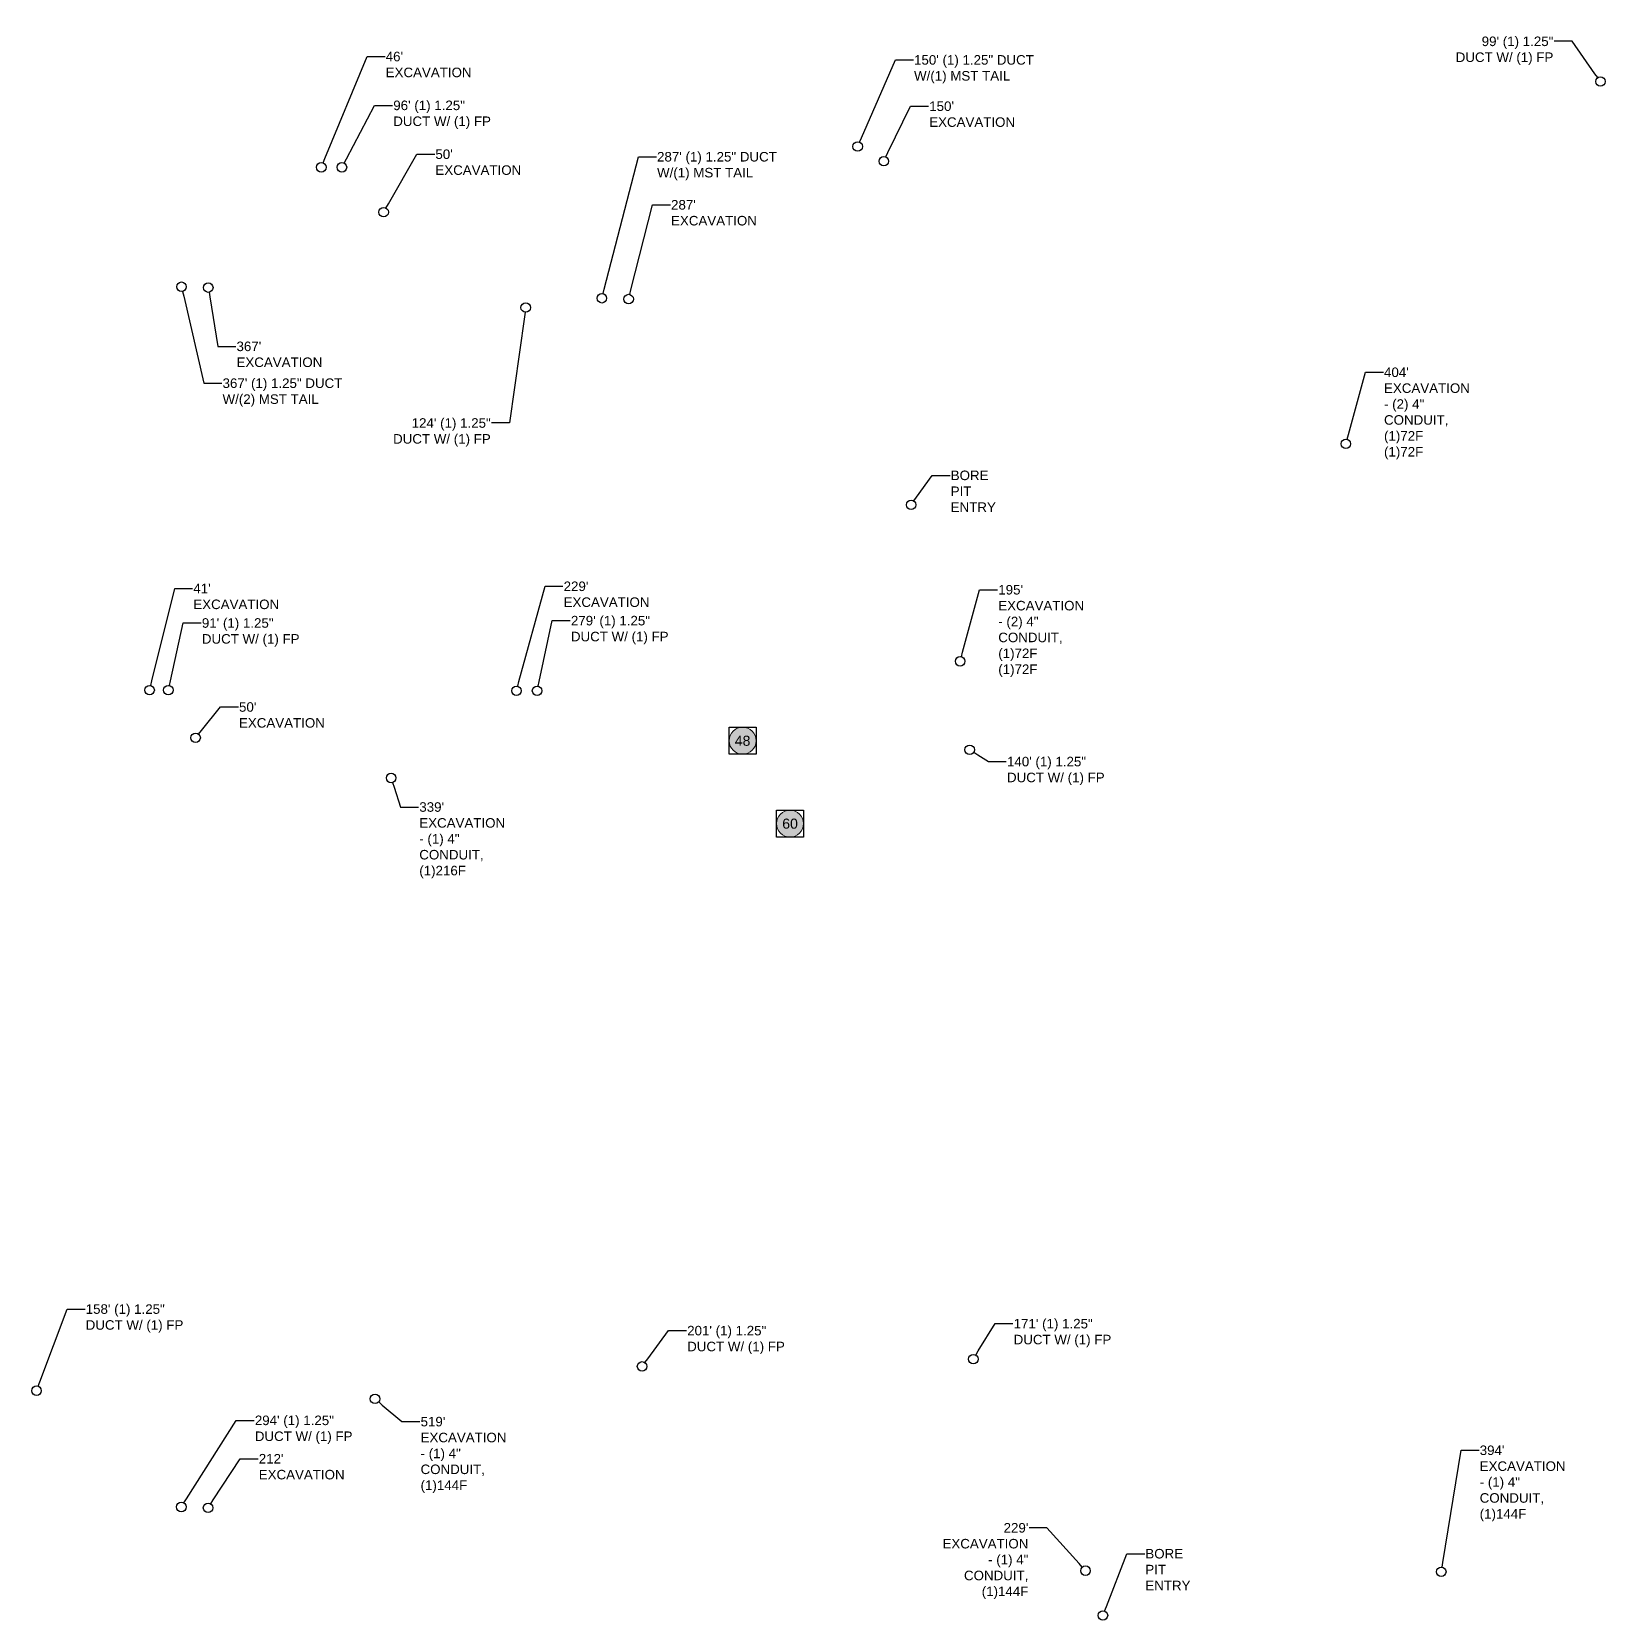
# Model space of a CAD drawing. Header units: millimetres. Extents: x -41032736 to 811436, y 699275 to 12282705.
# Drawn here: x -41031983 to -41031158, y 12281360 to 12282193 of the extents above; entities that cross this region are included whole.
import ezdxf
from ezdxf import colors
from ezdxf.entities.mleader import LeaderData, LeaderLine
from ezdxf.enums import TextEntityAlignment as Align
from ezdxf.math import Vec2, Vec3

# ---------------------------------------------------------------- set-up
doc = ezdxf.new("R2010")
doc.units = ezdxf.units.MM
doc.header["$MEASUREMENT"] = 0
doc.layers.get('0').update_dxf_attribs({"linetype": 'CONTINUOUS'})
doc.layers.add('A-Splice Point', color=7, linetype='CONTINUOUS')
doc.layers.add('EXCAVATION', color=1, linetype='CONTINUOUS')
doc.styles.add('Legend', font='arial.ttf')
doc.styles.get("Standard").update_dxf_attribs({"font": 'arial.ttf'})

# ---------------------------------------------------------------- blocks, each defined once
blk = doc.blocks.new('_DotBlank')
at = {"color": 0, "linetype": 'ByBlock', "lineweight": -2}
blk.add_line((-0.5, 0), (-1, 0), dxfattribs=at)
blk.add_circle((0, 0), 0.5, dxfattribs=at)
blk = doc.blocks.new('SPLICE_POINT_VAULT')
at = {"lineweight": 9}
h = blk.add_hatch(color=50, dxfattribs=at)
h.dxf.hatch_style = 1
h.paths.add_polyline_path([(12.9, 0, 1), (-12.9, 0, 1)])
blk.add_lwpolyline([(-12.9, 12.9), (12.9, 12.9), (12.9, -12.9), (-12.9, -12.9)], close=True)
at = {"color": 7, "lineweight": 9}
blk.add_circle((0, 0), 12.9, dxfattribs=at)
blk.add_attdef('SPL', text='', height=10).set_placement((0, 0), align=Align.MIDDLE_CENTER)

msp = doc.modelspace()

# ---------------------------------------------------------------- block references
at = {"layer": 'A-Splice Point'}
ref = msp.add_blockref('SPLICE_POINT_VAULT', (-41031610.64, 12281821.26), dxfattribs=dict(at, xscale=0.55, yscale=0.55, zscale=0.55))
ref.add_attrib('SPLICES', '48', dxfattribs={"layer": '0', "color": 250, "height": 5.284}).set_placement((-41031610.64, 12281821.26), align=Align.MIDDLE_CENTER)
ref = msp.add_blockref('SPLICE_POINT_VAULT', (-41031585.75, 12281777.79), dxfattribs=dict(at, xscale=0.55, yscale=0.55, zscale=0.55))
ref.add_attrib('SPLICES', '60', dxfattribs={"layer": '0', "color": 250, "height": 5.284}).set_placement((-41031585.75, 12281777.79), align=Align.MIDDLE_CENTER)

# ---------------------------------------------------------------- leaders
at = {"layer": 'EXCAVATION', "linetype": 'Continuous'}
ml = msp.add_multileader_mtext('Standard', dxfattribs=at)
ml.set_content('99\' (1) 1.25"\\PDUCT W/ (1) FP', color=256, style='Legend')
ml.set_leader_properties()
ml.set_arrow_properties(name='DOTBLANK')
ml.build(insert=Vec2(0, 0))
ml.multileader.update_dxf_attribs({"dogleg_length": 0.36, "arrow_head_size": 5})
ctx = ml.context
ctx.base_point, ctx.char_height, ctx.arrow_head_size, ctx.landing_gap_size, ctx.plane_origin = Vec3(-41031250.84, 12282187.97), 5, 5, 0.347, Vec3(-41031171.56, 12282050.7)
ctx.text_align_type = 2
notes = []
notes.append((ctx, [(1, (1, 1, 0), (-41031175.72, 12282187.97), (-1, 0), 9.42, [(0, [(-41031160.79, 12282166.9)], 0, [])])]))
ctx.mtext.insert, ctx.mtext.width, ctx.mtext.alignment, ctx.mtext.flow_direction = Vec3(-41031185.49, 12282190.47), 0.00000000248, 3, 5
ctx.mtext.has_bg_fill, ctx.mtext.bg_color, ctx.mtext.bg_scale_factor, ctx.mtext.bg_transparency, ctx.mtext.use_window_bg_color = 1, -1027028792, 1.5, 0, 1
at = {"layer": 'EXCAVATION', "color": 1, "lineweight": 9}
ml = msp.add_multileader_mtext('Standard', dxfattribs=at)
ml.set_content("46' \\PEXCAVATION ", color=1, style='Legend')
ml.set_leader_properties()
ml.set_arrow_properties(name='DOTBLANK')
ml.build(insert=Vec2(0, 0))
ml.multileader.update_dxf_attribs({"dogleg_length": 0.36, "arrow_head_size": 5})
ctx = ml.context
ctx.base_point, ctx.char_height, ctx.arrow_head_size, ctx.landing_gap_size, ctx.plane_origin = Vec3(-41031798.14, 12282180), 5, 5, 0.347, Vec3(-41031800.46, 12282062.89)
notes.append((ctx, [(1, (1, 1, 0), (-41031807.56, 12282180), (1, 0), 9.42, [(0, [(-41031831.56, 12282121.9)], 0, [])])]))
ctx.mtext.insert, ctx.mtext.width, ctx.mtext.defined_height, ctx.mtext.flow_direction = Vec3(-41031797.79, 12282182.5), 35.783, 11.4, 5
ctx.mtext.has_bg_fill, ctx.mtext.bg_color, ctx.mtext.bg_scale_factor, ctx.mtext.bg_transparency, ctx.mtext.use_window_bg_color = 1, -1027028792, 1.5, 0, 1
at = {"layer": 'EXCAVATION', "linetype": 'Continuous'}
ml = msp.add_multileader_mtext('Standard', dxfattribs=at)
ml.set_content('150\' (1) 1.25" DUCT\\PW/(1) {\\W1;MST TAIL}', color=256, style='Legend')
ml.set_leader_properties()
ml.set_arrow_properties(name='DOTBLANK')
ml.build(insert=Vec2(0, 0))
ml.multileader.update_dxf_attribs({"dogleg_length": 0.36, "arrow_head_size": 5})
ctx = ml.context
ctx.base_point, ctx.char_height, ctx.arrow_head_size, ctx.landing_gap_size, ctx.plane_origin = Vec3(-41031521.08, 12282178.23), 5, 5, 0.347, Vec3(-41031562.04, 12282018.23)
notes.append((ctx, [(0, (1, 1, 0), (-41031530.5, 12282178.23), (1, 0), 9.42, [(0, [(-41031550.3, 12282132.83)], 0, [])])]))
ctx.mtext.insert, ctx.mtext.width, ctx.mtext.flow_direction = Vec3(-41031520.73, 12282180.73), 0.00000000248, 5
ctx.mtext.has_bg_fill, ctx.mtext.bg_color, ctx.mtext.bg_scale_factor, ctx.mtext.bg_transparency, ctx.mtext.use_window_bg_color = 1, -1027028792, 1.5, 0, 1
ml = msp.add_multileader_mtext('Standard', dxfattribs=at)
ml.set_content('287\' (1) 1.25" DUCT\\PW/(1) {\\W1;MST TAIL}', color=256, style='Legend')
ml.set_leader_properties()
ml.set_arrow_properties(name='DOTBLANK')
ml.build(insert=Vec2(0, 0))
ml.multileader.update_dxf_attribs({"dogleg_length": 0.36, "arrow_head_size": 5})
ctx = ml.context
ctx.base_point, ctx.char_height, ctx.arrow_head_size, ctx.landing_gap_size, ctx.plane_origin = Vec3(-41031655.85, 12282127.45), 5, 5, 0.347, Vec3(-41031695.39, 12281943.42)
notes.append((ctx, [(0, (1, 1, 0), (-41031665.27, 12282127.45), (1, 0), 9.42, [(0, [(-41031684.43, 12282053.26)], 0, [])])]))
ctx.mtext.insert, ctx.mtext.width, ctx.mtext.flow_direction = Vec3(-41031655.5, 12282129.95), 0.00000000248, 5
ctx.mtext.has_bg_fill, ctx.mtext.bg_color, ctx.mtext.bg_scale_factor, ctx.mtext.bg_transparency, ctx.mtext.use_window_bg_color = 1, -1027028792, 1.5, 0, 1
ml = msp.add_multileader_mtext('Standard', dxfattribs=at)
ml.set_content('367\' (1) 1.25" DUCT\\PW/(2) {\\W1;MST TAIL}', color=256, style='Legend')
ml.set_leader_properties()
ml.set_arrow_properties(name='DOTBLANK')
ml.build(insert=Vec2(0, 0))
ml.multileader.update_dxf_attribs({"dogleg_length": 0.36, "arrow_head_size": 5})
ctx = ml.context
ctx.base_point, ctx.char_height, ctx.arrow_head_size, ctx.landing_gap_size, ctx.plane_origin = Vec3(-41031883.69, 12282008.72), 5, 5, 0.347, Vec3(-41031915.82, 12281949.44)
notes.append((ctx, [(0, (1, 1, 0), (-41031893.11, 12282008.72), (1, 0), 9.42, [(0, [(-41031904.86, 12282059.28)], 0, [])])]))
ctx.mtext.insert, ctx.mtext.width, ctx.mtext.flow_direction = Vec3(-41031883.34, 12282011.22), 0.00000000248, 5
ctx.mtext.has_bg_fill, ctx.mtext.bg_color, ctx.mtext.bg_scale_factor, ctx.mtext.bg_transparency, ctx.mtext.use_window_bg_color = 1, -1027028792, 1.5, 0, 1
ml = msp.add_multileader_mtext('Standard', dxfattribs=at)
ml.set_content('124\' (1) 1.25"\\PDUCT W/ (1) FP', color=256, style='Legend')
ml.set_leader_properties()
ml.set_arrow_properties(name='DOTBLANK')
ml.build(insert=Vec2(0, 0))
ml.multileader.update_dxf_attribs({"dogleg_length": 0.36, "arrow_head_size": 5})
ctx = ml.context
ctx.base_point, ctx.char_height, ctx.arrow_head_size, ctx.landing_gap_size, ctx.plane_origin = Vec3(-41031808.05, 12281987.86), 5, 5, 0.347, Vec3(-41031735.13, 12281932.19)
ctx.text_align_type = 2
notes.append((ctx, [(1, (1, 1, 0), (-41031732.93, 12281987.86), (-1, 0), 9.42, [(0, [(-41031724.37, 12282048.39)], 0, [])])]))
ctx.mtext.insert, ctx.mtext.width, ctx.mtext.alignment, ctx.mtext.flow_direction = Vec3(-41031742.7, 12281990.36), 0.00000000248, 3, 5
ctx.mtext.has_bg_fill, ctx.mtext.bg_color, ctx.mtext.bg_scale_factor, ctx.mtext.bg_transparency, ctx.mtext.use_window_bg_color = 1, -1027028792, 1.5, 0, 1
at = {"layer": 'EXCAVATION', "color": 1, "lineweight": 9}
ml = msp.add_multileader_mtext('Standard', dxfattribs=at)
ml.set_content('404\' \\PEXCAVATION - (2) 4" CONDUIT, (1)72F\\P{\\W1;(1)72F} ', color=1, style='Legend')
ml.set_leader_properties()
ml.set_arrow_properties(name='DOTBLANK')
ml.build(insert=Vec2(0, 0))
ml.multileader.update_dxf_attribs({"dogleg_length": 0.36, "arrow_head_size": 5})
ctx = ml.context
ctx.base_point, ctx.char_height, ctx.arrow_head_size, ctx.landing_gap_size, ctx.plane_origin = Vec3(-41031274.63, 12282014.46), 5, 5, 0.347, Vec3(-41031262.59, 12281931.37)
notes.append((ctx, [(1, (1, 1, 0), (-41031284.05, 12282014.46), (1, 0), 9.42, [(0, [(-41031294.29, 12281976.94)], 0, [])])]))
ctx.mtext.insert, ctx.mtext.width, ctx.mtext.defined_height, ctx.mtext.flow_direction = Vec3(-41031274.29, 12282016.96), 42.6073, 12.23, 5
ctx.mtext.has_bg_fill, ctx.mtext.bg_color, ctx.mtext.bg_scale_factor, ctx.mtext.bg_transparency, ctx.mtext.use_window_bg_color = 1, -1027028792, 1.5, 0, 1
at = {"layer": 'EXCAVATION', "color": 7, "lineweight": 9}
ml = msp.add_multileader_mtext('Standard', dxfattribs=at)
ml.set_content('BORE PIT ENTRY ', color=7, style='Legend')
ml.set_leader_properties()
ml.set_arrow_properties(name='DOTBLANK')
ml.build(insert=Vec2(0, 0))
ml.multileader.update_dxf_attribs({"dogleg_length": 0.36, "arrow_head_size": 5})
ctx = ml.context
ctx.base_point, ctx.char_height, ctx.arrow_head_size, ctx.landing_gap_size, ctx.plane_origin = Vec3(-41031501.84, 12281960.4), 5, 5, 0.347, Vec3(-41031507.64, 12281892.13)
notes.append((ctx, [(1, (1, 1, 0), (-41031511.27, 12281960.4), (1, 0), 9.42, [(0, [(-41031522.28, 12281944.94)], 0, [])])]))
ctx.mtext.insert, ctx.mtext.width, ctx.mtext.defined_height, ctx.mtext.flow_direction = Vec3(-41031501.5, 12281962.9), 22.8053, 11.4, 5
ctx.mtext.has_bg_fill, ctx.mtext.bg_color, ctx.mtext.bg_scale_factor, ctx.mtext.bg_transparency, ctx.mtext.use_window_bg_color = 1, -1027028792, 1.5, 0, 1
at = {"layer": 'EXCAVATION', "color": 1, "lineweight": 9}
ml = msp.add_multileader_mtext('Standard', dxfattribs=at)
ml.set_content("41' \\PEXCAVATION ", color=1, style='Legend')
ml.set_leader_properties()
ml.set_arrow_properties(name='DOTBLANK')
ml.build(insert=Vec2(0, 0))
ml.multileader.update_dxf_attribs({"dogleg_length": 0.36, "arrow_head_size": 5})
ctx = ml.context
ctx.base_point, ctx.char_height, ctx.arrow_head_size, ctx.landing_gap_size, ctx.plane_origin = Vec3(-41031899.01, 12281901.11), 5, 5, 0.347, Vec3(-41031890.43, 12281792.66)
notes.append((ctx, [(1, (1, 1, 0), (-41031908.44, 12281901.11), (1, 0), 9.42, [(0, [(-41031921.6, 12281847.8)], 0, [])])]))
ctx.mtext.insert, ctx.mtext.width, ctx.mtext.defined_height, ctx.mtext.flow_direction = Vec3(-41031898.67, 12281903.61), 35.783, 11.4, 5
ctx.mtext.has_bg_fill, ctx.mtext.bg_color, ctx.mtext.bg_scale_factor, ctx.mtext.bg_transparency, ctx.mtext.use_window_bg_color = 1, -1027028792, 1.5, 0, 1
ml = msp.add_multileader_mtext('Standard', dxfattribs=at)
ml.set_content("229' \\PEXCAVATION ", color=1, style='Legend')
ml.set_leader_properties()
ml.set_arrow_properties(name='DOTBLANK')
ml.build(insert=Vec2(0, 0))
ml.multileader.update_dxf_attribs({"dogleg_length": 0.36, "arrow_head_size": 5})
ctx = ml.context
ctx.base_point, ctx.char_height, ctx.arrow_head_size, ctx.landing_gap_size, ctx.plane_origin = Vec3(-41031704.83, 12281902.24), 5, 5, 0.347, Vec3(-41031698.12, 12281788.45)
notes.append((ctx, [(1, (1, 1, 0), (-41031714.25, 12281902.24), (1, 0), 9.42, [(0, [(-41031729.22, 12281847.45)], 0, [])])]))
ctx.mtext.insert, ctx.mtext.width, ctx.mtext.defined_height, ctx.mtext.flow_direction = Vec3(-41031704.49, 12281904.74), 35.783, 11.4, 5
ctx.mtext.has_bg_fill, ctx.mtext.bg_color, ctx.mtext.bg_scale_factor, ctx.mtext.bg_transparency, ctx.mtext.use_window_bg_color = 1, -1027028792, 1.5, 0, 1
ml = msp.add_multileader_mtext('Standard', dxfattribs=at)
ml.set_content('195\' \\PEXCAVATION - (2) 4" CONDUIT, (1)72F\\P{\\W1;(1)72F} ', color=1, style='Legend')
ml.set_leader_properties()
ml.set_arrow_properties(name='DOTBLANK')
ml.build(insert=Vec2(0, 0))
ml.multileader.update_dxf_attribs({"dogleg_length": 0.36, "arrow_head_size": 5})
ctx = ml.context
ctx.base_point, ctx.char_height, ctx.arrow_head_size, ctx.landing_gap_size, ctx.plane_origin = Vec3(-41031476.92, 12281900.43), 5, 5, 0.347, Vec3(-41031464.88, 12281817.34)
notes.append((ctx, [(1, (1, 1, 0), (-41031486.34, 12281900.43), (1, 0), 9.42, [(0, [(-41031496.58, 12281862.91)], 0, [])])]))
ctx.mtext.insert, ctx.mtext.width, ctx.mtext.defined_height, ctx.mtext.flow_direction = Vec3(-41031476.57, 12281902.93), 42.6073, 12.23, 5
ctx.mtext.has_bg_fill, ctx.mtext.bg_color, ctx.mtext.bg_scale_factor, ctx.mtext.bg_transparency, ctx.mtext.use_window_bg_color = 1, -1027028792, 1.5, 0, 1
at = {"layer": 'EXCAVATION', "linetype": 'Continuous'}
ml = msp.add_multileader_mtext('Standard', dxfattribs=at)
ml.set_content('140\' (1) 1.25"\\PDUCT W/ (1) FP', color=256, style='Legend')
ml.set_leader_properties()
ml.set_arrow_properties(name='DOTBLANK')
ml.build(insert=Vec2(0, 0))
ml.multileader.update_dxf_attribs({"dogleg_length": 0.36, "arrow_head_size": 5})
ctx = ml.context
ctx.base_point, ctx.char_height, ctx.arrow_head_size, ctx.landing_gap_size, ctx.plane_origin = Vec3(-41031472.35, 12281810.34), 5, 5, 0.347, Vec3(-41031501.3, 12281686.67)
notes.append((ctx, [(0, (1, 1, 0), (-41031481.77, 12281810.34), (1, 0), 9.42, [(0, [(-41031491.57, 12281816.52)], 0, [])])]))
ctx.mtext.insert, ctx.mtext.width, ctx.mtext.flow_direction = Vec3(-41031472, 12281812.84), 0.00000000248, 5
ctx.mtext.has_bg_fill, ctx.mtext.bg_color, ctx.mtext.bg_scale_factor, ctx.mtext.bg_transparency, ctx.mtext.use_window_bg_color = 1, -1027028792, 1.5, 0, 1
at = {"layer": 'EXCAVATION', "color": 1, "lineweight": 9}
ml = msp.add_multileader_mtext('Standard', dxfattribs=at)
ml.set_content('339\' \\PEXCAVATION - (1) 4" CONDUIT, (1)216F ', color=1, style='Legend')
ml.set_leader_properties()
ml.set_arrow_properties(name='DOTBLANK')
ml.build(insert=Vec2(0, 0))
ml.multileader.update_dxf_attribs({"dogleg_length": 0.36, "arrow_head_size": 5})
ctx = ml.context
ctx.base_point, ctx.char_height, ctx.arrow_head_size, ctx.landing_gap_size, ctx.plane_origin = Vec3(-41031780.51, 12281786.52), 5, 5, 0.347, Vec3(-41031763.25, 12281756.16)
notes.append((ctx, [(1, (1, 1, 0), (-41031789.94, 12281786.52), (1, 0), 9.42, [(0, [(-41031794.95, 12281801.73)], 0, [])])]))
ctx.mtext.insert, ctx.mtext.width, ctx.mtext.defined_height, ctx.mtext.flow_direction = Vec3(-41031780.17, 12281789.02), 42.6073, 12.23, 5
ctx.mtext.has_bg_fill, ctx.mtext.bg_color, ctx.mtext.bg_scale_factor, ctx.mtext.bg_transparency, ctx.mtext.use_window_bg_color = 1, -1027028792, 1.5, 0, 1
at = {"layer": 'EXCAVATION', "linetype": 'Continuous'}
ml = msp.add_multileader_mtext('Standard', dxfattribs=at)
ml.set_content('158\' (1) 1.25"\\PDUCT W/ (1) FP', color=256, style='Legend')
ml.set_leader_properties()
ml.set_arrow_properties(name='DOTBLANK')
ml.build(insert=Vec2(0, 0))
ml.multileader.update_dxf_attribs({"dogleg_length": 0.36, "arrow_head_size": 5})
ctx = ml.context
ctx.base_point, ctx.char_height, ctx.arrow_head_size, ctx.landing_gap_size, ctx.plane_origin = Vec3(-41031955.45, 12281523.29), 5, 5, 0.347, Vec3(-41031991.85, 12281370.66)
notes.append((ctx, [(0, (1, 1, 0), (-41031964.87, 12281523.29), (1, 0), 9.42, [(0, [(-41031980.88, 12281480.5)], 0, [])])]))
ctx.mtext.insert, ctx.mtext.width, ctx.mtext.flow_direction = Vec3(-41031955.1, 12281525.79), 0.00000000248, 5
ctx.mtext.has_bg_fill, ctx.mtext.bg_color, ctx.mtext.bg_scale_factor, ctx.mtext.bg_transparency, ctx.mtext.use_window_bg_color = 1, -1027028792, 1.5, 0, 1
ml = msp.add_multileader_mtext('Standard', dxfattribs=at)
ml.set_content('201\' (1) 1.25"\\PDUCT W/ (1) FP', color=256, style='Legend')
ml.set_leader_properties()
ml.set_arrow_properties(name='DOTBLANK')
ml.build(insert=Vec2(0, 0))
ml.multileader.update_dxf_attribs({"dogleg_length": 0.36, "arrow_head_size": 5})
ctx = ml.context
ctx.base_point, ctx.char_height, ctx.arrow_head_size, ctx.landing_gap_size, ctx.plane_origin = Vec3(-41031640.04, 12281511.99), 5, 5, 0.347, Vec3(-41031674.31, 12281383.38)
notes.append((ctx, [(0, (1, 1, 0), (-41031649.47, 12281511.99), (1, 0), 9.42, [(0, [(-41031663.35, 12281493.22)], 0, [])])]))
ctx.mtext.insert, ctx.mtext.width, ctx.mtext.flow_direction = Vec3(-41031639.7, 12281514.49), 0.00000000248, 5
ctx.mtext.has_bg_fill, ctx.mtext.bg_color, ctx.mtext.bg_scale_factor, ctx.mtext.bg_transparency, ctx.mtext.use_window_bg_color = 1, -1027028792, 1.5, 0, 1
ml = msp.add_multileader_mtext('Standard', dxfattribs=at)
ml.set_content('171\' (1) 1.25"\\PDUCT W/ (1) FP', color=256, style='Legend')
ml.set_leader_properties()
ml.set_arrow_properties(name='DOTBLANK')
ml.build(insert=Vec2(0, 0))
ml.multileader.update_dxf_attribs({"dogleg_length": 0.36, "arrow_head_size": 5})
ctx = ml.context
ctx.base_point, ctx.char_height, ctx.arrow_head_size, ctx.landing_gap_size, ctx.plane_origin = Vec3(-41031468.85, 12281515.64), 5, 5, 0.347, Vec3(-41031500.62, 12281387.21)
notes.append((ctx, [(0, (1, 1, 0), (-41031478.27, 12281515.64), (1, 0), 9.42, [(0, [(-41031489.65, 12281497.05)], 0, [])])]))
ctx.mtext.insert, ctx.mtext.width, ctx.mtext.flow_direction = Vec3(-41031468.51, 12281518.14), 0.00000000248, 5
ctx.mtext.has_bg_fill, ctx.mtext.bg_color, ctx.mtext.bg_scale_factor, ctx.mtext.bg_transparency, ctx.mtext.use_window_bg_color = 1, -1027028792, 1.5, 0, 1
at = {"layer": 'EXCAVATION', "color": 1, "lineweight": 9}
ml = msp.add_multileader_mtext('Standard', dxfattribs=at)
ml.set_content('519\' \\PEXCAVATION - (1) 4" CONDUIT, (1)144F ', color=1, style='Legend')
ml.set_leader_properties()
ml.set_arrow_properties(name='DOTBLANK')
ml.build(insert=Vec2(0, 0))
ml.multileader.update_dxf_attribs({"dogleg_length": 0.36, "arrow_head_size": 5})
ctx = ml.context
ctx.base_point, ctx.char_height, ctx.arrow_head_size, ctx.landing_gap_size, ctx.plane_origin = Vec3(-41031779.84, 12281464.28), 5, 5, 0.347, Vec3(-41031771.68, 12281430.64)
notes.append((ctx, [(1, (1, 1, 0), (-41031789.26, 12281464.28), (1, 0), 9.42, [(0, [(-41031803.38, 12281476.21)], 0, [])])]))
ctx.mtext.insert, ctx.mtext.width, ctx.mtext.defined_height, ctx.mtext.flow_direction = Vec3(-41031779.5, 12281466.78), 42.6073, 12.23, 5
ctx.mtext.has_bg_fill, ctx.mtext.bg_color, ctx.mtext.bg_scale_factor, ctx.mtext.bg_transparency, ctx.mtext.use_window_bg_color = 1, -1027028792, 1.5, 0, 1
ml = msp.add_multileader_mtext('Standard', dxfattribs=at)
ml.set_content('394\' \\PEXCAVATION - (1) 4" CONDUIT, (1)144F ', color=1, style='Legend')
ml.set_leader_properties()
ml.set_arrow_properties(name='DOTBLANK')
ml.build(insert=Vec2(0, 0))
ml.multileader.update_dxf_attribs({"dogleg_length": 0.36, "arrow_head_size": 5})
ctx = ml.context
ctx.base_point, ctx.char_height, ctx.arrow_head_size, ctx.landing_gap_size, ctx.plane_origin = Vec3(-41031224.46, 12281449.26), 5, 5, 0.347, Vec3(-41031212.58, 12281339.97)
notes.append((ctx, [(1, (1, 1, 0), (-41031233.89, 12281449.26), (1, 0), 9.42, [(0, [(-41031244.28, 12281385.54)], 0, [])])]))
ctx.mtext.insert, ctx.mtext.width, ctx.mtext.defined_height, ctx.mtext.flow_direction = Vec3(-41031224.12, 12281451.76), 42.6073, 12.23, 5
ctx.mtext.has_bg_fill, ctx.mtext.bg_color, ctx.mtext.bg_scale_factor, ctx.mtext.bg_transparency, ctx.mtext.use_window_bg_color = 1, -1027028792, 1.5, 0, 1
ml = msp.add_multileader_mtext('Standard', dxfattribs=at)
ml.set_content('229\' \\PEXCAVATION - (1) 4" CONDUIT, (1)144F ', color=1, style='Legend')
ml.set_leader_properties()
ml.set_arrow_properties(name='DOTBLANK')
ml.build(insert=Vec2(0, 0))
ml.multileader.update_dxf_attribs({"dogleg_length": 0.36, "arrow_head_size": 5})
ctx = ml.context
ctx.base_point, ctx.char_height, ctx.arrow_head_size, ctx.landing_gap_size, ctx.plane_origin = Vec3(-41031509.47, 12281408.62), 5, 5, 0.347, Vec3(-41031399.14, 12281340.55)
ctx.text_align_type = 2
notes.append((ctx, [(0, (1, 1, 0), (-41031451.02, 12281408.62), (-1, 0), 9.42, [(0, [(-41031430.84, 12281386.12)], 0, [])])]))
ctx.mtext.insert, ctx.mtext.width, ctx.mtext.defined_height, ctx.mtext.alignment, ctx.mtext.flow_direction = Vec3(-41031460.79, 12281411.12), 42.6073, 12.23, 3, 5
ctx.mtext.has_bg_fill, ctx.mtext.bg_color, ctx.mtext.bg_scale_factor, ctx.mtext.bg_transparency, ctx.mtext.use_window_bg_color = 1, -1027028792, 1.5, 0, 1
for ctx, leaders in notes:
    for number, flags, end, landing, length, lines in leaders:
        leader = LeaderData()
        leader.index, (leader.has_last_leader_line, leader.has_dogleg_vector, leader.attachment_direction) = number, flags
        leader.last_leader_point, leader.dogleg_vector, leader.dogleg_length = Vec3(end), Vec3(landing), length
        for number, points, colour, breaks in lines:
            line = LeaderLine()
            line.index, line.vertices, line.color, line.breaks = number, Vec3.list(points), colors.encode_raw_color(colour), breaks
            leader.lines.append(line)
        ctx.leaders.append(leader)

# ---------------------------------------------------------------- next in the draw order: leaders
at = {"layer": 'EXCAVATION', "linetype": 'Continuous'}
ml = msp.add_multileader_mtext('Standard', dxfattribs=at)
ml.set_content('96\' (1) 1.25"\\PDUCT W/ (1) FP', color=256, style='Legend')
ml.set_leader_properties()
ml.set_arrow_properties(name='DOTBLANK')
ml.build(insert=Vec2(0, 0))
ml.multileader.update_dxf_attribs({"dogleg_length": 0.36, "arrow_head_size": 5})
ctx = ml.context
ctx.base_point, ctx.char_height, ctx.arrow_head_size, ctx.landing_gap_size, ctx.plane_origin = Vec3(-41031794.16, 12282154.39), 5, 5, 0.347, Vec3(-41031832.31, 12282007.49)
notes = []
notes.append((ctx, [(0, (1, 1, 0), (-41031803.58, 12282154.39), (1, 0), 9.42, [(0, [(-41031820.75, 12282121.9)], 0, [])])]))
ctx.mtext.insert, ctx.mtext.width, ctx.mtext.flow_direction = Vec3(-41031793.82, 12282156.89), 0.00000000248, 5
ctx.mtext.has_bg_fill, ctx.mtext.bg_color, ctx.mtext.bg_scale_factor, ctx.mtext.bg_transparency, ctx.mtext.use_window_bg_color = 1, -1027028792, 1.5, 0, 1
at = {"layer": 'EXCAVATION', "color": 1, "lineweight": 9}
ml = msp.add_multileader_mtext('Standard', dxfattribs=at)
ml.set_content("150' \\PEXCAVATION ", color=1, style='Legend')
ml.set_leader_properties()
ml.set_arrow_properties(name='DOTBLANK')
ml.build(insert=Vec2(0, 0))
ml.multileader.update_dxf_attribs({"dogleg_length": 0.36, "arrow_head_size": 5})
ctx = ml.context
ctx.base_point, ctx.char_height, ctx.arrow_head_size, ctx.landing_gap_size, ctx.plane_origin = Vec3(-41031513.13, 12282153.95), 5, 5, 0.347, Vec3(-41031522.42, 12282074.82)
notes.append((ctx, [(1, (1, 1, 0), (-41031522.55, 12282153.95), (1, 0), 9.42, [(0, [(-41031536.59, 12282125.11)], 0, [])])]))
ctx.mtext.insert, ctx.mtext.width, ctx.mtext.defined_height, ctx.mtext.flow_direction = Vec3(-41031512.78, 12282156.45), 35.783, 11.4, 5
ctx.mtext.has_bg_fill, ctx.mtext.bg_color, ctx.mtext.bg_scale_factor, ctx.mtext.bg_transparency, ctx.mtext.use_window_bg_color = 1, -1027028792, 1.5, 0, 1
ml = msp.add_multileader_mtext('Standard', dxfattribs=at)
ml.set_content("287' \\PEXCAVATION ", color=1, style='Legend')
ml.set_leader_properties()
ml.set_arrow_properties(name='DOTBLANK')
ml.build(insert=Vec2(0, 0))
ml.multileader.update_dxf_attribs({"dogleg_length": 0.36, "arrow_head_size": 5})
ctx = ml.context
ctx.base_point, ctx.char_height, ctx.arrow_head_size, ctx.landing_gap_size, ctx.plane_origin = Vec3(-41031648.5, 12282102.26), 5, 5, 0.347, Vec3(-41031655.77, 12282000.01)
notes.append((ctx, [(1, (1, 1, 0), (-41031657.92, 12282102.26), (1, 0), 9.42, [(0, [(-41031670.41, 12282052.83)], 0, [])])]))
ctx.mtext.insert, ctx.mtext.width, ctx.mtext.defined_height, ctx.mtext.flow_direction = Vec3(-41031648.15, 12282104.76), 35.783, 11.4, 5
ctx.mtext.has_bg_fill, ctx.mtext.bg_color, ctx.mtext.bg_scale_factor, ctx.mtext.bg_transparency, ctx.mtext.use_window_bg_color = 1, -1027028792, 1.5, 0, 1
ml = msp.add_multileader_mtext('Standard', dxfattribs=at)
ml.set_content("367' \\PEXCAVATION ", color=1, style='Legend')
ml.set_leader_properties()
ml.set_arrow_properties(name='DOTBLANK')
ml.build(insert=Vec2(0, 0))
ml.multileader.update_dxf_attribs({"dogleg_length": 0.36, "arrow_head_size": 5})
ctx = ml.context
ctx.base_point, ctx.char_height, ctx.arrow_head_size, ctx.landing_gap_size, ctx.plane_origin = Vec3(-41031876.36, 12282028.04), 5, 5, 0.347, Vec3(-41031876.2, 12282006.03)
notes.append((ctx, [(1, (1, 1, 0), (-41031885.78, 12282028.04), (1, 0), 9.42, [(0, [(-41031890.84, 12282058.85)], 0, [])])]))
ctx.mtext.insert, ctx.mtext.width, ctx.mtext.defined_height, ctx.mtext.flow_direction = Vec3(-41031876.02, 12282030.54), 35.783, 11.4, 5
ctx.mtext.has_bg_fill, ctx.mtext.bg_color, ctx.mtext.bg_scale_factor, ctx.mtext.bg_transparency, ctx.mtext.use_window_bg_color = 1, -1027028792, 1.5, 0, 1
at = {"layer": 'EXCAVATION', "linetype": 'Continuous'}
ml = msp.add_multileader_mtext('Standard', dxfattribs=at)
ml.set_content('279\' (1) 1.25"\\PDUCT W/ (1) FP', color=256, style='Legend')
ml.set_leader_properties()
ml.set_arrow_properties(name='DOTBLANK')
ml.build(insert=Vec2(0, 0))
ml.multileader.update_dxf_attribs({"dogleg_length": 0.36, "arrow_head_size": 5})
ctx = ml.context
ctx.base_point, ctx.char_height, ctx.arrow_head_size, ctx.landing_gap_size, ctx.plane_origin = Vec3(-41031701, 12281884.23), 5, 5, 0.347, Vec3(-41031729.98, 12281733.04)
notes.append((ctx, [(0, (1, 1, 0), (-41031710.43, 12281884.23), (1, 0), 9.42, [(0, [(-41031718.41, 12281847.45)], 0, [])])]))
ctx.mtext.insert, ctx.mtext.width, ctx.mtext.flow_direction = Vec3(-41031700.66, 12281886.73), 0.00000000248, 5
ctx.mtext.has_bg_fill, ctx.mtext.bg_color, ctx.mtext.bg_scale_factor, ctx.mtext.bg_transparency, ctx.mtext.use_window_bg_color = 1, -1027028792, 1.5, 0, 1
ml = msp.add_multileader_mtext('Standard', dxfattribs=at)
ml.set_content('91\' (1) 1.25"\\PDUCT W/ (1) FP', color=256, style='Legend')
ml.set_leader_properties()
ml.set_arrow_properties(name='DOTBLANK')
ml.build(insert=Vec2(0, 0))
ml.multileader.update_dxf_attribs({"dogleg_length": 0.36, "arrow_head_size": 5})
ctx = ml.context
ctx.base_point, ctx.char_height, ctx.arrow_head_size, ctx.landing_gap_size, ctx.plane_origin = Vec3(-41031894.53, 12281883), 5, 5, 0.347, Vec3(-41031922.29, 12281737.26)
notes.append((ctx, [(0, (1, 1, 0), (-41031903.95, 12281883), (1, 0), 9.42, [(0, [(-41031911.77, 12281847.8)], 0, [])])]))
ctx.mtext.insert, ctx.mtext.width, ctx.mtext.flow_direction = Vec3(-41031894.18, 12281885.5), 0.00000000248, 5
ctx.mtext.has_bg_fill, ctx.mtext.bg_color, ctx.mtext.bg_scale_factor, ctx.mtext.bg_transparency, ctx.mtext.use_window_bg_color = 1, -1027028792, 1.5, 0, 1
ml = msp.add_multileader_mtext('Standard', dxfattribs=at)
ml.set_content('294\' (1) 1.25"\\PDUCT W/ (1) FP', color=256, style='Legend')
ml.set_leader_properties()
ml.set_arrow_properties(name='DOTBLANK')
ml.build(insert=Vec2(0, 0))
ml.multileader.update_dxf_attribs({"dogleg_length": 0.36, "arrow_head_size": 5})
ctx = ml.context
ctx.base_point, ctx.char_height, ctx.arrow_head_size, ctx.landing_gap_size, ctx.plane_origin = Vec3(-41031866.75, 12281464.95), 5, 5, 0.347, Vec3(-41031915.91, 12281309.68)
notes.append((ctx, [(0, (1, 1, 0), (-41031876.17, 12281464.95), (1, 0), 9.42, [(0, [(-41031904.94, 12281419.52)], 0, [])])]))
ctx.mtext.insert, ctx.mtext.width, ctx.mtext.flow_direction = Vec3(-41031866.41, 12281467.45), 0.00000000248, 5
ctx.mtext.has_bg_fill, ctx.mtext.bg_color, ctx.mtext.bg_scale_factor, ctx.mtext.bg_transparency, ctx.mtext.use_window_bg_color = 1, -1027028792, 1.5, 0, 1
at = {"layer": 'EXCAVATION', "color": 7, "lineweight": 9}
ml = msp.add_multileader_mtext('Standard', dxfattribs=at)
ml.set_content('BORE PIT ENTRY ', color=7, style='Legend')
ml.set_leader_properties()
ml.set_arrow_properties(name='DOTBLANK')
ml.build(insert=Vec2(0, 0))
ml.multileader.update_dxf_attribs({"dogleg_length": 0.36, "arrow_head_size": 5})
ctx = ml.context
ctx.base_point, ctx.char_height, ctx.arrow_head_size, ctx.landing_gap_size, ctx.plane_origin = Vec3(-41031399.8, 12281395.03), 5, 5, 0.347, Vec3(-41031407.06, 12281309.83)
notes.append((ctx, [(1, (1, 1, 0), (-41031409.22, 12281395.03), (1, 0), 9.42, [(0, [(-41031421.69, 12281362.65)], 0, [])])]))
ctx.mtext.insert, ctx.mtext.width, ctx.mtext.defined_height, ctx.mtext.flow_direction = Vec3(-41031399.45, 12281397.53), 22.8053, 11.4, 5
ctx.mtext.has_bg_fill, ctx.mtext.bg_color, ctx.mtext.bg_scale_factor, ctx.mtext.bg_transparency, ctx.mtext.use_window_bg_color = 1, -1027028792, 1.5, 0, 1
for ctx, leaders in notes:
    for number, flags, end, landing, length, lines in leaders:
        leader = LeaderData()
        leader.index, (leader.has_last_leader_line, leader.has_dogleg_vector, leader.attachment_direction) = number, flags
        leader.last_leader_point, leader.dogleg_vector, leader.dogleg_length = Vec3(end), Vec3(landing), length
        for number, points, colour, breaks in lines:
            line = LeaderLine()
            line.index, line.vertices, line.color, line.breaks = number, Vec3.list(points), colors.encode_raw_color(colour), breaks
            leader.lines.append(line)
        ctx.leaders.append(leader)

# ---------------------------------------------------------------- next in the draw order: leaders
at = {"layer": 'EXCAVATION', "color": 1, "lineweight": 9}
ml = msp.add_multileader_mtext('Standard', dxfattribs=at)
ml.set_content("50' \\PEXCAVATION ", color=1, style='Legend')
ml.set_leader_properties()
ml.set_arrow_properties(name='DOTBLANK')
ml.build(insert=Vec2(0, 0))
ml.multileader.update_dxf_attribs({"dogleg_length": 0.36, "arrow_head_size": 5})
ctx = ml.context
ctx.base_point, ctx.char_height, ctx.arrow_head_size, ctx.landing_gap_size, ctx.plane_origin = Vec3(-41031772.07, 12282128.78), 5, 5, 0.347, Vec3(-41031767.78, 12282039.39)
notes = []
notes.append((ctx, [(1, (1, 1, 0), (-41031781.5, 12282128.78), (1, 0), 9.42, [(0, [(-41031798.88, 12282098.4)], 0, [])])]))
ctx.mtext.insert, ctx.mtext.width, ctx.mtext.defined_height, ctx.mtext.flow_direction = Vec3(-41031771.73, 12282131.28), 35.783, 11.4, 5
ctx.mtext.has_bg_fill, ctx.mtext.bg_color, ctx.mtext.bg_scale_factor, ctx.mtext.bg_transparency, ctx.mtext.use_window_bg_color = 1, -1027028792, 1.5, 0, 1
ml = msp.add_multileader_mtext('Standard', dxfattribs=at)
ml.set_content("50' \\PEXCAVATION ", color=1, style='Legend')
ml.set_leader_properties()
ml.set_arrow_properties(name='DOTBLANK')
ml.build(insert=Vec2(0, 0))
ml.multileader.update_dxf_attribs({"dogleg_length": 0.36, "arrow_head_size": 5})
ctx = ml.context
ctx.base_point, ctx.char_height, ctx.arrow_head_size, ctx.landing_gap_size, ctx.plane_origin = Vec3(-41031875.05, 12281838.96), 5, 5, 0.347, Vec3(-41031866.38, 12281763.81)
notes.append((ctx, [(1, (1, 1, 0), (-41031884.48, 12281838.96), (1, 0), 9.42, [(0, [(-41031897.48, 12281822.82)], 0, [])])]))
ctx.mtext.insert, ctx.mtext.width, ctx.mtext.defined_height, ctx.mtext.flow_direction = Vec3(-41031874.71, 12281841.46), 35.783, 11.4, 5
ctx.mtext.has_bg_fill, ctx.mtext.bg_color, ctx.mtext.bg_scale_factor, ctx.mtext.bg_transparency, ctx.mtext.use_window_bg_color = 1, -1027028792, 1.5, 0, 1
ml = msp.add_multileader_mtext('Standard', dxfattribs=at)
ml.set_content("212' \\PEXCAVATION ", color=1, style='Legend')
ml.set_leader_properties()
ml.set_arrow_properties(name='DOTBLANK')
ml.build(insert=Vec2(0, 0))
ml.multileader.update_dxf_attribs({"dogleg_length": 0.36, "arrow_head_size": 5})
ctx = ml.context
ctx.base_point, ctx.char_height, ctx.arrow_head_size, ctx.landing_gap_size, ctx.plane_origin = Vec3(-41031864.7, 12281444.82), 5, 5, 0.347, Vec3(-41031876.28, 12281366.27)
notes.append((ctx, [(1, (1, 1, 0), (-41031874.12, 12281444.82), (1, 0), 9.42, [(0, [(-41031890.92, 12281419.09)], 0, [])])]))
ctx.mtext.insert, ctx.mtext.width, ctx.mtext.defined_height, ctx.mtext.flow_direction = Vec3(-41031864.35, 12281447.32), 35.783, 11.4, 5
ctx.mtext.has_bg_fill, ctx.mtext.bg_color, ctx.mtext.bg_scale_factor, ctx.mtext.bg_transparency, ctx.mtext.use_window_bg_color = 1, -1027028792, 1.5, 0, 1
for ctx, leaders in notes:
    for number, flags, end, landing, length, lines in leaders:
        leader = LeaderData()
        leader.index, (leader.has_last_leader_line, leader.has_dogleg_vector, leader.attachment_direction) = number, flags
        leader.last_leader_point, leader.dogleg_vector, leader.dogleg_length = Vec3(end), Vec3(landing), length
        for number, points, colour, breaks in lines:
            line = LeaderLine()
            line.index, line.vertices, line.color, line.breaks = number, Vec3.list(points), colors.encode_raw_color(colour), breaks
            leader.lines.append(line)
        ctx.leaders.append(leader)

doc.saveas('drawing.dxf')
